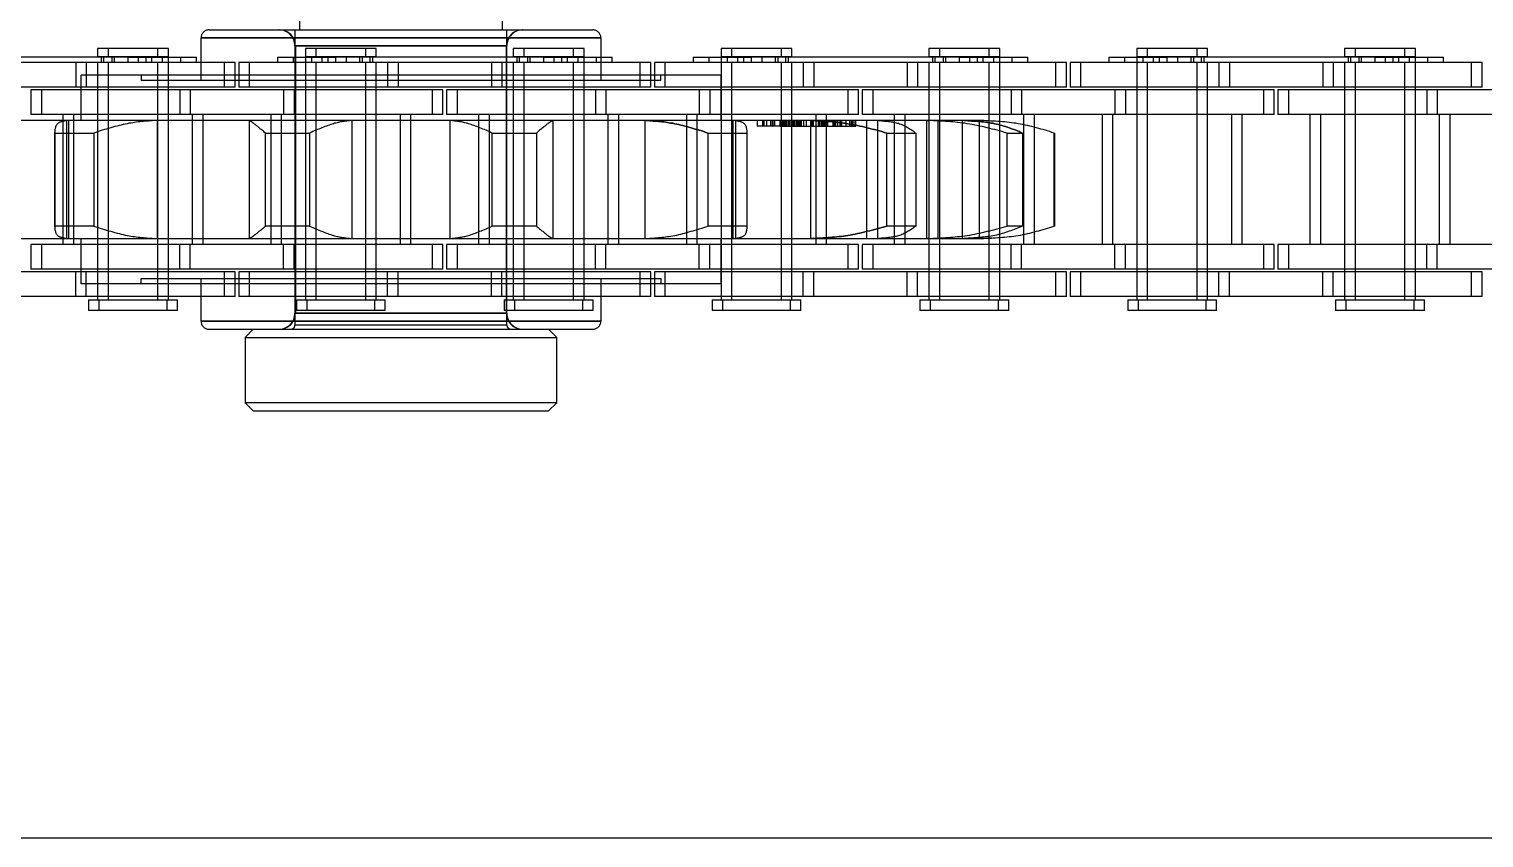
# Model space of a CAD drawing. Header units: metres. Extents: x 0 to 21025, y 0 to 14850.
# Drawn here: x 3077 to 3165.9, y 9261.1 to 9310.6 of the extents above; entities that cross this region are included whole.
import ezdxf

# ---------------------------------------------------------------- set-up
doc = ezdxf.new("R2010")
doc.units = ezdxf.units.M
doc.header["$LTSCALE"] = 25
doc.linetypes.add('HIDDEN2', pattern=[4.7625, 3.175, -1.5875])
doc.layers.add('SL4', color=4, linetype='Continuous')
doc.layers.add('ST1', color=7, linetype='HIDDEN2')

msp = doc.modelspace()

# ---------------------------------------------------------------- linework, layer by layer
at = {"layer": 'SL4'}
msp.add_line((2880.564, 9261.149), (4205.539, 9261.149), dxfattribs=at)
at = {"layer": 'ST1'}
for p, q in [((3093.522, 9311.629), (3093.522, 9310.529)), ((3105.922, 9310.529), (3105.922, 9311.629)), ((3087.995, 9310.529), (3111.448, 9310.529)), ((3093.247, 9310.529), (3093.247, 9292.489)), ((3106.197, 9292.489), (3106.197, 9310.529)), ((3087.507, 9307.44), (3087.507, 9310.04)), ((3087.507, 9310.04), (3111.937, 9310.04)), ((3111.937, 9310.04), (3087.507, 9310.04)), ((3111.937, 9310.04), (3111.937, 9307.44)), ((3083.03, 9308.873), (3070.33, 9308.873)), ((3084.875, 9309.384), (3081.185, 9309.384)), ((3081.185, 9309.384), (3081.185, 9308.91)), ((3081.185, 9308.91), (3084.875, 9308.91)), ((3081.411, 9308.873), (3081.411, 9308.541)), ((3081.554, 9308.91), (3081.554, 9308.541)), ((3081.824, 9309.384), (3081.824, 9308.91)), ((3082.05, 9308.873), (3082.05, 9308.541)), ((3082.193, 9308.91), (3082.193, 9308.541)), ((3083.03, 9308.873), (3083.03, 9308.541)), ((3083.03, 9308.873), (3086.261, 9308.873)), ((3083.669, 9308.873), (3083.669, 9308.541)), ((3084.137, 9308.873), (3084.137, 9308.541)), ((3084.506, 9308.541), (3084.506, 9308.91)), ((3085.514, 9309.384), (3084.875, 9309.384)), ((3084.875, 9308.91), (3084.875, 9309.384)), ((3084.875, 9308.91), (3085.514, 9308.91)), ((3085.145, 9308.541), (3085.145, 9308.91)), ((3085.514, 9308.91), (3085.514, 9309.384)), ((3085.514, 9307.021), (3085.514, 9308.873)), ((3086.261, 9308.873), (3086.261, 9308.541)), ((3086.261, 9308.873), (3087.221, 9308.873)), ((3087.221, 9308.541), (3087.221, 9308.873)), ((3092.178, 9308.873), (3095.73, 9308.873)), ((3092.178, 9308.873), (3092.178, 9308.541)), ((3093.138, 9308.873), (3093.138, 9308.541)), ((3093.247, 9309.551), (3093.247, 9293.216)), ((3106.172, 9309.551), (3093.271, 9309.551)), ((3093.271, 9309.551), (3093.271, 9293.216)), ((3093.271, 9309.551), (3106.172, 9309.551)), ((3097.575, 9309.384), (3093.885, 9309.384)), ((3093.885, 9309.384), (3093.885, 9308.91)), ((3093.885, 9308.91), (3097.575, 9308.91)), ((3093.885, 9308.873), (3093.885, 9307.021)), ((3094.254, 9308.91), (3094.254, 9308.541)), ((3094.524, 9309.384), (3094.524, 9308.91)), ((3094.893, 9308.91), (3094.893, 9308.541)), ((3095.262, 9308.873), (3095.262, 9308.541)), ((3095.73, 9308.873), (3095.73, 9308.541)), ((3108.43, 9308.873), (3095.73, 9308.873)), ((3096.369, 9308.873), (3096.369, 9308.541)), ((3097.206, 9308.541), (3097.206, 9308.91)), ((3097.349, 9308.873), (3097.349, 9308.541)), ((3098.214, 9309.384), (3097.575, 9309.384)), ((3097.575, 9308.91), (3097.575, 9309.384)), ((3097.575, 9308.91), (3098.214, 9308.91)), ((3097.845, 9308.541), (3097.845, 9308.91)), ((3097.988, 9308.873), (3097.988, 9308.541)), ((3098.214, 9308.91), (3098.214, 9309.384)), ((3106.172, 9293.216), (3106.172, 9309.551)), ((3106.197, 9293.216), (3106.197, 9309.551)), ((3110.275, 9309.384), (3106.585, 9309.384)), ((3106.585, 9309.384), (3106.585, 9308.91)), ((3106.585, 9308.91), (3110.275, 9308.91)), ((3106.811, 9308.873), (3106.811, 9308.541)), ((3106.954, 9308.91), (3106.954, 9308.541)), ((3107.224, 9309.384), (3107.224, 9308.91)), ((3107.45, 9308.873), (3107.45, 9308.541)), ((3107.593, 9308.91), (3107.593, 9308.541)), ((3108.43, 9308.873), (3108.43, 9308.541)), ((3108.43, 9308.873), (3111.661, 9308.873)), ((3109.069, 9308.873), (3109.069, 9308.541)), ((3109.537, 9308.873), (3109.537, 9308.541)), ((3109.906, 9308.541), (3109.906, 9308.91)), ((3110.914, 9309.384), (3110.275, 9309.384)), ((3110.275, 9308.91), (3110.275, 9309.384)), ((3110.275, 9308.91), (3110.914, 9308.91)), ((3110.545, 9308.541), (3110.545, 9308.91)), ((3110.914, 9308.91), (3110.914, 9309.384)), ((3110.914, 9307.021), (3110.914, 9308.873)), ((3111.661, 9308.873), (3111.661, 9308.541)), ((3111.661, 9308.873), (3112.621, 9308.873)), ((3112.621, 9308.541), (3112.621, 9308.873)), ((3117.578, 9308.873), (3121.13, 9308.873)), ((3117.578, 9308.873), (3117.578, 9308.541)), ((3118.538, 9308.873), (3118.538, 9308.541)), ((3122.975, 9309.384), (3119.285, 9309.384)), ((3119.285, 9309.384), (3119.285, 9308.91)), ((3119.285, 9308.91), (3122.975, 9308.91)), ((3119.285, 9308.873), (3119.285, 9307.021)), ((3119.654, 9308.91), (3119.654, 9308.541)), ((3119.924, 9309.384), (3119.924, 9308.91)), ((3120.293, 9308.91), (3120.293, 9308.541)), ((3120.662, 9308.873), (3120.662, 9308.541)), ((3121.13, 9308.873), (3121.13, 9308.541)), ((3133.83, 9308.873), (3121.13, 9308.873)), ((3121.769, 9308.873), (3121.769, 9308.541)), ((3122.606, 9308.541), (3122.606, 9308.91)), ((3122.749, 9308.873), (3122.749, 9308.541)), ((3123.614, 9309.384), (3122.975, 9309.384)), ((3122.975, 9308.91), (3122.975, 9309.384)), ((3122.975, 9308.91), (3123.614, 9308.91)), ((3123.245, 9308.541), (3123.245, 9308.91)), ((3123.388, 9308.873), (3123.388, 9308.541)), ((3123.614, 9308.91), (3123.614, 9309.384)), ((3135.675, 9309.384), (3131.985, 9309.384)), ((3131.985, 9309.384), (3131.985, 9308.91)), ((3131.985, 9308.91), (3135.675, 9308.91)), ((3132.211, 9308.873), (3132.211, 9308.541)), ((3132.354, 9308.91), (3132.354, 9308.541)), ((3132.624, 9309.384), (3132.624, 9308.91)), ((3132.85, 9308.873), (3132.85, 9308.541)), ((3132.993, 9308.91), (3132.993, 9308.541)), ((3133.83, 9308.873), (3133.83, 9308.541)), ((3133.83, 9308.873), (3137.061, 9308.873)), ((3134.469, 9308.873), (3134.469, 9308.541)), ((3134.937, 9308.873), (3134.937, 9308.541)), ((3135.306, 9308.541), (3135.306, 9308.91)), ((3136.314, 9309.384), (3135.675, 9309.384)), ((3135.675, 9308.91), (3135.675, 9309.384)), ((3135.675, 9308.91), (3136.314, 9308.91)), ((3135.945, 9308.541), (3135.945, 9308.91)), ((3136.314, 9308.91), (3136.314, 9309.384)), ((3136.314, 9307.021), (3136.314, 9308.873)), ((3137.061, 9308.873), (3137.061, 9308.541)), ((3137.061, 9308.873), (3138.021, 9308.873)), ((3138.021, 9308.541), (3138.021, 9308.873)), ((3142.978, 9308.873), (3146.53, 9308.873)), ((3142.978, 9308.873), (3142.978, 9308.541)), ((3143.938, 9308.873), (3143.938, 9308.541)), ((3148.375, 9309.384), (3144.685, 9309.384)), ((3144.685, 9309.384), (3144.685, 9308.91)), ((3144.685, 9308.91), (3148.375, 9308.91)), ((3144.685, 9308.873), (3144.685, 9307.021)), ((3145.054, 9308.91), (3145.054, 9308.541)), ((3145.324, 9309.384), (3145.324, 9308.91)), ((3145.693, 9308.91), (3145.693, 9308.541)), ((3146.062, 9308.873), (3146.062, 9308.541)), ((3146.53, 9308.873), (3146.53, 9308.541)), ((3159.23, 9308.873), (3146.53, 9308.873)), ((3147.169, 9308.873), (3147.169, 9308.541)), ((3148.006, 9308.541), (3148.006, 9308.91)), ((3148.149, 9308.873), (3148.149, 9308.541)), ((3149.014, 9309.384), (3148.375, 9309.384)), ((3148.375, 9308.91), (3148.375, 9309.384)), ((3148.375, 9308.91), (3149.014, 9308.91)), ((3148.645, 9308.541), (3148.645, 9308.91)), ((3148.788, 9308.873), (3148.788, 9308.541)), ((3149.014, 9308.91), (3149.014, 9309.384)), ((3161.075, 9309.384), (3157.385, 9309.384)), ((3157.385, 9309.384), (3157.385, 9308.91)), ((3157.385, 9308.91), (3161.075, 9308.91)), ((3157.611, 9308.873), (3157.611, 9308.541)), ((3157.754, 9308.91), (3157.754, 9308.541)), ((3158.024, 9309.384), (3158.024, 9308.91)), ((3158.25, 9308.873), (3158.25, 9308.541)), ((3158.393, 9308.91), (3158.393, 9308.541)), ((3159.23, 9308.873), (3159.23, 9308.541)), ((3159.23, 9308.873), (3162.461, 9308.873)), ((3159.869, 9308.873), (3159.869, 9308.541)), ((3160.337, 9308.873), (3160.337, 9308.541)), ((3160.706, 9308.541), (3160.706, 9308.91)), ((3161.714, 9309.384), (3161.075, 9309.384)), ((3161.075, 9308.91), (3161.075, 9309.384)), ((3161.075, 9308.91), (3161.714, 9308.91)), ((3161.345, 9308.541), (3161.345, 9308.91)), ((3161.714, 9308.91), (3161.714, 9309.384)), ((3161.714, 9307.021), (3161.714, 9308.873)), ((3162.461, 9308.873), (3162.461, 9308.541)), ((3162.461, 9308.873), (3163.421, 9308.873)), ((3163.421, 9308.541), (3163.421, 9308.873)), ((3079.855, 9308.541), (3073.505, 9308.541)), ((3079.855, 9308.541), (3079.855, 9307.021)), ((3088.95, 9308.541), (3079.855, 9308.541)), ((3080.494, 9308.541), (3080.494, 9307.021)), ((3081.185, 9308.541), (3081.185, 9307.021)), ((3081.185, 9308.541), (3081.185, 9294.042)), ((3081.824, 9308.541), (3081.824, 9307.021)), ((3081.824, 9308.541), (3081.824, 9294.042)), ((3084.875, 9307.021), (3084.875, 9308.541)), ((3084.875, 9294.042), (3084.875, 9308.541)), ((3085.514, 9294.042), (3085.514, 9308.541)), ((3089.589, 9308.541), (3088.95, 9308.541)), ((3088.95, 9307.021), (3088.95, 9308.541)), ((3089.589, 9307.021), (3089.589, 9308.541)), ((3098.905, 9308.541), (3089.81, 9308.541)), ((3089.81, 9308.541), (3089.81, 9307.021)), ((3090.449, 9308.541), (3090.449, 9307.021)), ((3093.885, 9308.541), (3093.885, 9294.042)), ((3094.524, 9308.541), (3094.524, 9307.021)), ((3094.524, 9308.541), (3094.524, 9294.042)), ((3097.575, 9307.021), (3097.575, 9308.541)), ((3097.575, 9294.042), (3097.575, 9308.541)), ((3098.214, 9307.021), (3098.214, 9308.541)), ((3098.214, 9294.042), (3098.214, 9308.541)), ((3098.905, 9308.541), (3098.905, 9307.021)), ((3105.255, 9308.541), (3098.905, 9308.541)), ((3099.544, 9308.541), (3099.544, 9307.021)), ((3105.255, 9308.541), (3105.255, 9307.021)), ((3114.35, 9308.541), (3105.255, 9308.541)), ((3105.894, 9308.541), (3105.894, 9307.021)), ((3106.585, 9308.541), (3106.585, 9307.021)), ((3106.585, 9308.541), (3106.585, 9294.042)), ((3107.224, 9308.541), (3107.224, 9307.021)), ((3107.224, 9308.541), (3107.224, 9294.042)), ((3110.275, 9307.021), (3110.275, 9308.541)), ((3110.275, 9294.042), (3110.275, 9308.541)), ((3110.914, 9294.042), (3110.914, 9308.541)), ((3114.989, 9308.541), (3114.35, 9308.541)), ((3114.35, 9307.021), (3114.35, 9308.541)), ((3114.989, 9307.021), (3114.989, 9308.541)), ((3124.305, 9308.541), (3115.21, 9308.541)), ((3115.21, 9308.541), (3115.21, 9307.021)), ((3115.849, 9308.541), (3115.849, 9307.021)), ((3119.285, 9308.541), (3119.285, 9294.042)), ((3119.924, 9308.541), (3119.924, 9307.021)), ((3119.924, 9308.541), (3119.924, 9294.042)), ((3122.975, 9307.021), (3122.975, 9308.541)), ((3122.975, 9294.042), (3122.975, 9308.541)), ((3123.614, 9307.021), (3123.614, 9308.541)), ((3123.614, 9294.042), (3123.614, 9308.541)), ((3124.305, 9308.541), (3124.305, 9307.021)), ((3130.655, 9308.541), (3124.305, 9308.541)), ((3124.944, 9308.541), (3124.944, 9307.021)), ((3130.655, 9308.541), (3130.655, 9307.021)), ((3139.75, 9308.541), (3130.655, 9308.541)), ((3131.294, 9308.541), (3131.294, 9307.021)), ((3131.985, 9308.541), (3131.985, 9307.021)), ((3131.985, 9308.541), (3131.985, 9294.042)), ((3132.624, 9308.541), (3132.624, 9307.021)), ((3132.624, 9308.541), (3132.624, 9294.042)), ((3135.675, 9307.021), (3135.675, 9308.541)), ((3135.675, 9294.042), (3135.675, 9308.541)), ((3136.314, 9294.042), (3136.314, 9308.541)), ((3140.389, 9308.541), (3139.75, 9308.541)), ((3139.75, 9307.021), (3139.75, 9308.541)), ((3140.389, 9307.021), (3140.389, 9308.541)), ((3149.705, 9308.541), (3140.61, 9308.541)), ((3140.61, 9308.541), (3140.61, 9307.021)), ((3141.249, 9308.541), (3141.249, 9307.021)), ((3144.685, 9308.541), (3144.685, 9294.042)), ((3145.324, 9308.541), (3145.324, 9307.021)), ((3145.324, 9308.541), (3145.324, 9294.042)), ((3148.375, 9307.021), (3148.375, 9308.541)), ((3148.375, 9294.042), (3148.375, 9308.541)), ((3149.014, 9307.021), (3149.014, 9308.541)), ((3149.014, 9294.042), (3149.014, 9308.541)), ((3149.705, 9308.541), (3149.705, 9307.021)), ((3156.055, 9308.541), (3149.705, 9308.541)), ((3150.344, 9308.541), (3150.344, 9307.021)), ((3156.055, 9308.541), (3156.055, 9307.021)), ((3165.15, 9308.541), (3156.055, 9308.541)), ((3156.694, 9308.541), (3156.694, 9307.021)), ((3157.385, 9308.541), (3157.385, 9307.021)), ((3157.385, 9308.541), (3157.385, 9294.042)), ((3158.024, 9308.541), (3158.024, 9307.021)), ((3158.024, 9308.541), (3158.024, 9294.042)), ((3161.075, 9307.021), (3161.075, 9308.541)), ((3161.075, 9294.042), (3161.075, 9308.541)), ((3161.714, 9294.042), (3161.714, 9308.541)), ((3165.789, 9308.541), (3165.15, 9308.541)), ((3165.15, 9307.021), (3165.15, 9308.541)), ((3165.789, 9307.021), (3165.789, 9308.541)), ((3079.855, 9307.021), (3073.505, 9307.021)), ((3088.95, 9307.021), (3079.855, 9307.021)), ((3080.178, 9304.989), (3080.178, 9307.759)), ((3119.266, 9307.759), (3080.178, 9307.759)), ((3083.842, 9307.759), (3083.842, 9307.44)), ((3115.601, 9307.44), (3083.842, 9307.44)), ((3089.589, 9307.021), (3088.95, 9307.021)), ((3098.905, 9307.021), (3089.81, 9307.021)), ((3105.255, 9307.021), (3098.905, 9307.021)), ((3114.35, 9307.021), (3105.255, 9307.021)), ((3114.989, 9307.021), (3114.35, 9307.021)), ((3124.305, 9307.021), (3115.21, 9307.021)), ((3115.601, 9307.44), (3115.601, 9307.759)), ((3119.266, 9307.759), (3119.266, 9304.989)), ((3130.655, 9307.021), (3124.305, 9307.021)), ((3139.75, 9307.021), (3130.655, 9307.021)), ((3140.389, 9307.021), (3139.75, 9307.021)), ((3149.705, 9307.021), (3140.61, 9307.021)), ((3156.055, 9307.021), (3149.705, 9307.021)), ((3165.15, 9307.021), (3156.055, 9307.021)), ((3165.789, 9307.021), (3165.15, 9307.021)), ((3086.205, 9306.869), (3077.11, 9306.869)), ((3077.11, 9306.869), (3077.11, 9305.349)), ((3077.749, 9306.869), (3077.749, 9305.349)), ((3081.185, 9306.869), (3081.185, 9305.349)), ((3081.824, 9306.869), (3081.824, 9305.349)), ((3084.875, 9305.349), (3084.875, 9306.869)), ((3085.514, 9305.349), (3085.514, 9306.869)), ((3086.205, 9306.869), (3086.205, 9305.349)), ((3092.555, 9306.869), (3086.205, 9306.869)), ((3086.844, 9306.869), (3086.844, 9305.349)), ((3092.555, 9306.869), (3092.555, 9305.349)), ((3101.65, 9306.869), (3092.555, 9306.869)), ((3093.194, 9306.869), (3093.194, 9305.349)), ((3093.885, 9306.869), (3093.885, 9305.349)), ((3094.524, 9306.869), (3094.524, 9305.349)), ((3097.575, 9305.349), (3097.575, 9306.869)), ((3098.214, 9305.349), (3098.214, 9306.869)), ((3102.289, 9306.869), (3101.65, 9306.869)), ((3101.65, 9305.349), (3101.65, 9306.869)), ((3102.289, 9305.349), (3102.289, 9306.869)), ((3111.605, 9306.869), (3102.51, 9306.869)), ((3102.51, 9306.869), (3102.51, 9305.349)), ((3103.149, 9306.869), (3103.149, 9305.349)), ((3106.585, 9306.869), (3106.585, 9305.349)), ((3107.224, 9306.869), (3107.224, 9305.349)), ((3110.275, 9305.349), (3110.275, 9306.869)), ((3110.914, 9305.349), (3110.914, 9306.869)), ((3111.605, 9306.869), (3111.605, 9305.349)), ((3117.955, 9306.869), (3111.605, 9306.869)), ((3112.244, 9306.869), (3112.244, 9305.349)), ((3117.955, 9306.869), (3117.955, 9305.349)), ((3127.05, 9306.869), (3117.955, 9306.869)), ((3118.594, 9306.869), (3118.594, 9305.349)), ((3119.285, 9306.869), (3119.285, 9305.349)), ((3119.924, 9306.869), (3119.924, 9305.349)), ((3122.975, 9305.349), (3122.975, 9306.869)), ((3123.614, 9305.349), (3123.614, 9306.869)), ((3127.689, 9306.869), (3127.05, 9306.869)), ((3127.05, 9305.349), (3127.05, 9306.869)), ((3127.689, 9305.349), (3127.689, 9306.869)), ((3137.005, 9306.869), (3127.91, 9306.869)), ((3127.91, 9306.869), (3127.91, 9305.349)), ((3128.549, 9306.869), (3128.549, 9305.349)), ((3131.985, 9306.869), (3131.985, 9305.349)), ((3132.624, 9306.869), (3132.624, 9305.349)), ((3135.675, 9305.349), (3135.675, 9306.869)), ((3136.314, 9305.349), (3136.314, 9306.869)), ((3137.005, 9306.869), (3137.005, 9305.349)), ((3143.355, 9306.869), (3137.005, 9306.869)), ((3137.644, 9306.869), (3137.644, 9305.349)), ((3143.355, 9306.869), (3143.355, 9305.349)), ((3152.45, 9306.869), (3143.355, 9306.869)), ((3143.994, 9306.869), (3143.994, 9305.349)), ((3144.685, 9306.869), (3144.685, 9305.349)), ((3145.324, 9306.869), (3145.324, 9305.349)), ((3148.375, 9305.349), (3148.375, 9306.869)), ((3149.014, 9305.349), (3149.014, 9306.869)), ((3153.089, 9306.869), (3152.45, 9306.869)), ((3152.45, 9305.349), (3152.45, 9306.869)), ((3153.089, 9305.349), (3153.089, 9306.869)), ((3162.405, 9306.869), (3153.31, 9306.869)), ((3153.31, 9306.869), (3153.31, 9305.349)), ((3153.949, 9306.869), (3153.949, 9305.349)), ((3157.385, 9306.869), (3157.385, 9305.349)), ((3158.024, 9306.869), (3158.024, 9305.349)), ((3161.075, 9305.349), (3161.075, 9306.869)), ((3161.714, 9305.349), (3161.714, 9306.869)), ((3162.405, 9306.869), (3162.405, 9305.349)), ((3168.755, 9306.869), (3162.405, 9306.869)), ((3163.044, 9306.869), (3163.044, 9305.349)), ((3086.205, 9305.349), (3077.11, 9305.349)), ((3079.07, 9305.349), (3079.07, 9297.419)), ((3079.709, 9305.349), (3079.709, 9297.419)), ((3081.185, 9305.349), (3081.185, 9297.419)), ((3081.824, 9305.349), (3081.824, 9297.419)), ((3084.875, 9297.419), (3084.875, 9305.349)), ((3085.514, 9297.419), (3085.514, 9305.349)), ((3092.555, 9305.349), (3086.205, 9305.349)), ((3086.99, 9297.419), (3086.99, 9305.349)), ((3087.629, 9297.419), (3087.629, 9305.349)), ((3091.77, 9305.349), (3091.77, 9297.419)), ((3092.409, 9305.349), (3092.409, 9297.419)), ((3101.65, 9305.349), (3092.555, 9305.349)), ((3093.885, 9305.349), (3093.885, 9297.419)), ((3094.524, 9305.349), (3094.524, 9297.419)), ((3097.575, 9297.419), (3097.575, 9305.349)), ((3098.214, 9297.419), (3098.214, 9305.349)), ((3099.69, 9297.419), (3099.69, 9305.349)), ((3100.329, 9297.419), (3100.329, 9305.349)), ((3102.289, 9305.349), (3101.65, 9305.349)), ((3111.605, 9305.349), (3102.51, 9305.349)), ((3104.47, 9305.349), (3104.47, 9297.419)), ((3105.109, 9305.349), (3105.109, 9297.419)), ((3106.585, 9305.349), (3106.585, 9297.419)), ((3107.224, 9305.349), (3107.224, 9297.419)), ((3110.275, 9297.419), (3110.275, 9305.349)), ((3110.914, 9297.419), (3110.914, 9305.349)), ((3117.955, 9305.349), (3111.605, 9305.349)), ((3112.39, 9297.419), (3112.39, 9305.349)), ((3113.029, 9297.419), (3113.029, 9305.349)), ((3117.17, 9305.349), (3117.17, 9297.419)), ((3117.809, 9305.349), (3117.809, 9297.419)), ((3127.05, 9305.349), (3117.955, 9305.349)), ((3119.285, 9305.349), (3119.285, 9297.419)), ((3119.924, 9305.349), (3119.924, 9297.419)), ((3122.975, 9297.419), (3122.975, 9305.349)), ((3123.614, 9297.419), (3123.614, 9305.349)), ((3125.09, 9297.419), (3125.09, 9305.349)), ((3125.729, 9297.419), (3125.729, 9305.349)), ((3127.689, 9305.349), (3127.05, 9305.349)), ((3137.005, 9305.349), (3127.91, 9305.349)), ((3129.87, 9305.349), (3129.87, 9297.419)), ((3130.509, 9305.349), (3130.509, 9297.419)), ((3131.985, 9305.349), (3131.985, 9297.419)), ((3132.624, 9305.349), (3132.624, 9297.419)), ((3135.675, 9297.419), (3135.675, 9305.349)), ((3136.314, 9297.419), (3136.314, 9305.349)), ((3143.355, 9305.349), (3137.005, 9305.349)), ((3137.79, 9297.419), (3137.79, 9305.349)), ((3138.429, 9297.419), (3138.429, 9305.349)), ((3142.57, 9305.349), (3142.57, 9297.419)), ((3143.209, 9305.349), (3143.209, 9297.419)), ((3152.45, 9305.349), (3143.355, 9305.349)), ((3144.685, 9305.349), (3144.685, 9297.419)), ((3145.324, 9305.349), (3145.324, 9297.419)), ((3148.375, 9297.419), (3148.375, 9305.349)), ((3149.014, 9297.419), (3149.014, 9305.349)), ((3150.49, 9297.419), (3150.49, 9305.349)), ((3151.129, 9297.419), (3151.129, 9305.349)), ((3153.089, 9305.349), (3152.45, 9305.349)), ((3162.405, 9305.349), (3153.31, 9305.349)), ((3155.27, 9305.349), (3155.27, 9297.419)), ((3155.909, 9305.349), (3155.909, 9297.419)), ((3157.385, 9305.349), (3157.385, 9297.419)), ((3158.024, 9305.349), (3158.024, 9297.419)), ((3161.075, 9297.419), (3161.075, 9305.349)), ((3161.714, 9297.419), (3161.714, 9305.349)), ((3168.755, 9305.349), (3162.405, 9305.349)), ((3163.19, 9297.419), (3163.19, 9305.349)), ((3163.829, 9297.419), (3163.829, 9305.349)), ((3079.248, 9304.989), (3074.702, 9304.989)), ((3078.574, 9304.284), (3078.574, 9298.483)), ((3084.729, 9304.989), (3079.248, 9304.989)), ((3079.286, 9304.989), (3079.286, 9297.779)), ((3079.436, 9297.779), (3079.436, 9304.989)), ((3084.817, 9304.989), (3084.729, 9304.989)), ((3084.817, 9304.989), (3084.817, 9297.779)), ((3090.44, 9304.989), (3084.817, 9304.989)), ((3090.44, 9304.989), (3090.44, 9297.779)), ((3090.446, 9304.989), (3090.44, 9304.989)), ((3096.68, 9304.989), (3090.446, 9304.989)), ((3096.73, 9304.989), (3096.68, 9304.989)), ((3096.73, 9304.989), (3096.73, 9297.779)), ((3102.713, 9304.989), (3096.73, 9304.989)), ((3102.713, 9304.989), (3102.713, 9297.779)), ((3102.764, 9304.989), (3102.713, 9304.989)), ((3108.997, 9304.989), (3102.764, 9304.989)), ((3109.003, 9304.989), (3108.997, 9304.989)), ((3109.003, 9304.989), (3109.003, 9297.779)), ((3114.626, 9304.989), (3109.003, 9304.989)), ((3114.626, 9304.989), (3114.626, 9297.779)), ((3114.714, 9304.989), (3114.626, 9304.989)), ((3120.196, 9304.989), (3114.714, 9304.989)), ((3120.007, 9304.989), (3120.007, 9297.779)), ((3120.157, 9304.989), (3120.157, 9297.779)), ((3124.741, 9304.989), (3120.196, 9304.989)), ((3120.87, 9298.483), (3120.87, 9304.284)), ((3121.483, 9304.989), (3121.483, 9304.654)), ((3122.322, 9304.654), (3121.483, 9304.654)), ((3121.818, 9304.989), (3121.818, 9304.654)), ((3121.92, 9304.654), (3121.92, 9304.989)), ((3122.091, 9304.654), (3122.091, 9304.989)), ((3122.322, 9304.654), (3122.322, 9304.989)), ((3122.475, 9304.654), (3122.322, 9304.654)), ((3122.426, 9304.654), (3122.426, 9304.989)), ((3122.475, 9304.654), (3122.475, 9304.989)), ((3122.889, 9304.654), (3122.475, 9304.654)), ((3122.567, 9304.654), (3122.567, 9304.989)), ((3122.889, 9304.654), (3122.889, 9304.989)), ((3122.889, 9304.654), (3125.319, 9304.654)), ((3122.948, 9304.989), (3122.948, 9304.654)), ((3122.949, 9304.654), (3122.949, 9304.989)), ((3123, 9304.654), (3123, 9304.989)), ((3123.013, 9304.654), (3123.013, 9304.989)), ((3123.014, 9304.654), (3123.014, 9304.989)), ((3123.071, 9304.654), (3123.071, 9304.989)), ((3123.147, 9304.654), (3123.147, 9304.989)), ((3123.156, 9304.654), (3123.156, 9304.989)), ((3123.187, 9304.654), (3123.187, 9304.989)), ((3123.261, 9304.989), (3123.261, 9304.654)), ((3123.264, 9304.654), (3123.264, 9304.989)), ((3123.272, 9304.654), (3123.272, 9304.989)), ((3123.285, 9304.654), (3123.285, 9304.989)), ((3123.378, 9304.654), (3123.378, 9304.989)), ((3123.398, 9304.654), (3123.398, 9304.989)), ((3123.405, 9304.654), (3123.405, 9304.989)), ((3123.474, 9304.654), (3123.474, 9304.989)), ((3123.567, 9304.654), (3123.567, 9304.989)), ((3123.651, 9304.654), (3123.651, 9304.989)), ((3123.731, 9304.654), (3123.731, 9304.989)), ((3123.779, 9304.654), (3123.779, 9304.989)), ((3123.883, 9304.654), (3123.883, 9304.989)), ((3123.915, 9304.654), (3123.915, 9304.989)), ((3123.918, 9304.654), (3123.918, 9304.989)), ((3123.951, 9304.654), (3123.951, 9304.989)), ((3123.99, 9304.654), (3123.99, 9304.989)), ((3124.024, 9304.654), (3124.024, 9304.989)), ((3124.027, 9304.654), (3124.027, 9304.989)), ((3124.053, 9304.654), (3124.053, 9304.989)), ((3124.057, 9304.654), (3124.057, 9304.989)), ((3124.145, 9304.654), (3124.145, 9304.989)), ((3124.158, 9304.654), (3124.158, 9304.989)), ((3124.175, 9304.654), (3124.175, 9304.989)), ((3124.194, 9304.654), (3124.194, 9304.989)), ((3124.202, 9304.654), (3124.202, 9304.989)), ((3124.335, 9304.654), (3124.335, 9304.989)), ((3124.495, 9304.654), (3124.495, 9304.989)), ((3124.741, 9304.989), (3124.741, 9297.779)), ((3124.856, 9304.989), (3124.741, 9304.989)), ((3124.741, 9304.989), (3124.856, 9304.989)), ((3124.829, 9304.654), (3124.829, 9304.989)), ((3128.925, 9304.989), (3124.856, 9304.989)), ((3124.878, 9304.654), (3124.878, 9304.989)), ((3124.939, 9304.654), (3124.939, 9304.989)), ((3125.238, 9304.654), (3125.238, 9304.989)), ((3125.279, 9304.654), (3125.279, 9304.989)), ((3125.3, 9304.654), (3125.3, 9304.989)), ((3125.319, 9304.654), (3125.319, 9304.989)), ((3125.319, 9304.654), (3125.709, 9304.654)), ((3125.428, 9304.654), (3125.428, 9304.989)), ((3125.474, 9304.654), (3125.474, 9304.989)), ((3125.555, 9304.654), (3125.555, 9304.989)), ((3125.609, 9304.654), (3125.609, 9304.989)), ((3125.663, 9304.654), (3125.663, 9304.989)), ((3125.681, 9304.654), (3125.681, 9304.989)), ((3125.702, 9304.654), (3125.702, 9304.989)), ((3125.709, 9304.654), (3125.709, 9304.989)), ((3125.709, 9304.654), (3126.556, 9304.654)), ((3125.781, 9304.654), (3125.781, 9304.989)), ((3125.805, 9304.654), (3125.805, 9304.989)), ((3126.14, 9304.654), (3126.14, 9304.989)), ((3126.166, 9304.654), (3126.166, 9304.989)), ((3126.213, 9304.654), (3126.213, 9304.989)), ((3126.25, 9304.654), (3126.25, 9304.989)), ((3126.298, 9304.654), (3126.298, 9304.989)), ((3126.42, 9304.654), (3126.42, 9304.989)), ((3126.556, 9304.654), (3126.556, 9304.989)), ((3126.556, 9304.654), (3126.839, 9304.654)), ((3126.652, 9304.654), (3126.652, 9304.989)), ((3126.673, 9304.654), (3126.673, 9304.989)), ((3126.839, 9304.654), (3126.923, 9304.654)), ((3126.923, 9304.654), (3126.923, 9304.989)), ((3126.923, 9304.654), (3127.247, 9304.654)), ((3127.157, 9304.654), (3127.157, 9304.989)), ((3127.247, 9304.654), (3127.247, 9304.989)), ((3127.247, 9304.654), (3127.283, 9304.654)), ((3127.283, 9304.654), (3127.283, 9304.989)), ((3127.283, 9304.654), (3127.491, 9304.654)), ((3127.326, 9304.654), (3127.326, 9304.989)), ((3127.363, 9304.654), (3127.363, 9304.989)), ((3127.481, 9304.654), (3127.481, 9304.989)), ((3127.491, 9304.654), (3127.491, 9304.989)), ((3127.491, 9304.654), (3127.526, 9304.654)), ((3127.511, 9304.654), (3127.511, 9304.989)), ((3127.526, 9304.654), (3127.526, 9304.989)), ((3128.177, 9304.989), (3128.177, 9297.779)), ((3128.847, 9304.989), (3128.847, 9297.779)), ((3131.838, 9304.989), (3128.925, 9304.989)), ((3131.838, 9304.989), (3131.838, 9297.779)), ((3131.967, 9304.989), (3131.838, 9304.989)), ((3131.838, 9304.989), (3131.967, 9304.989)), ((3134.132, 9304.989), (3131.967, 9304.989)), ((3132.524, 9304.989), (3132.524, 9297.779)), ((3134.023, 9304.989), (3134.023, 9297.779)), ((3135.062, 9304.989), (3134.132, 9304.989)), ((3135.062, 9304.989), (3135.062, 9297.779)), ((3135.188, 9304.989), (3135.062, 9304.989)), ((3135.062, 9304.989), (3135.188, 9304.989)), ((3135.329, 9304.989), (3135.188, 9304.989)), ((3078.576, 9304.227), (3080.951, 9304.227)), ((3078.576, 9298.541), (3078.576, 9304.227)), ((3080.951, 9304.227), (3080.951, 9298.541)), ((3091.44, 9304.227), (3094.141, 9304.227)), ((3091.44, 9298.541), (3091.44, 9304.227)), ((3094.141, 9304.227), (3094.141, 9298.541)), ((3105.302, 9304.227), (3108.004, 9304.227)), ((3105.302, 9298.541), (3105.302, 9304.227)), ((3108.004, 9304.227), (3108.004, 9298.541)), ((3118.492, 9304.227), (3120.868, 9304.227)), ((3118.492, 9298.541), (3118.492, 9304.227)), ((3120.868, 9304.227), (3120.868, 9298.541)), ((3129.418, 9298.541), (3129.418, 9304.227)), ((3129.418, 9304.227), (3131.181, 9304.227)), ((3131.181, 9304.227), (3131.181, 9298.541)), ((3136.762, 9298.541), (3136.762, 9304.227)), ((3136.762, 9304.227), (3137.7, 9304.227)), ((3137.7, 9304.227), (3137.7, 9298.541)), ((3139.638, 9298.541), (3139.638, 9304.227)), ((3139.638, 9304.227), (3139.662, 9304.227)), ((3139.662, 9304.227), (3139.662, 9298.541)), ((3080.951, 9298.541), (3078.576, 9298.541)), ((3094.141, 9298.541), (3091.44, 9298.541)), ((3108.004, 9298.541), (3105.302, 9298.541)), ((3120.868, 9298.541), (3118.492, 9298.541)), ((3131.181, 9298.541), (3129.418, 9298.541)), ((3137.7, 9298.541), (3136.762, 9298.541)), ((3139.662, 9298.541), (3139.638, 9298.541)), ((3074.702, 9297.779), (3079.248, 9297.779)), ((3086.205, 9297.419), (3077.11, 9297.419)), ((3077.11, 9297.419), (3077.11, 9295.899)), ((3077.749, 9297.419), (3077.749, 9295.899)), ((3079.248, 9297.779), (3084.729, 9297.779)), ((3080.178, 9295.009), (3080.178, 9297.779)), ((3081.185, 9297.419), (3081.185, 9295.899)), ((3081.824, 9297.419), (3081.824, 9295.899)), ((3084.729, 9297.779), (3084.817, 9297.779)), ((3084.817, 9297.779), (3090.44, 9297.779)), ((3084.875, 9295.899), (3084.875, 9297.419)), ((3085.514, 9295.899), (3085.514, 9297.419)), ((3086.205, 9295.899), (3086.205, 9297.419)), ((3092.555, 9297.419), (3086.205, 9297.419)), ((3086.844, 9295.899), (3086.844, 9297.419)), ((3090.44, 9297.779), (3090.446, 9297.779)), ((3090.446, 9297.779), (3096.68, 9297.779)), ((3092.555, 9295.899), (3092.555, 9297.419)), ((3101.65, 9297.419), (3092.555, 9297.419)), ((3093.194, 9295.899), (3093.194, 9297.419)), ((3093.885, 9297.419), (3093.885, 9295.899)), ((3094.524, 9297.419), (3094.524, 9295.899)), ((3096.68, 9297.779), (3096.73, 9297.779)), ((3096.73, 9297.779), (3102.713, 9297.779)), ((3097.575, 9295.899), (3097.575, 9297.419)), ((3098.214, 9295.899), (3098.214, 9297.419)), ((3102.289, 9297.419), (3101.65, 9297.419)), ((3101.65, 9295.899), (3101.65, 9297.419)), ((3102.289, 9295.899), (3102.289, 9297.419)), ((3111.605, 9297.419), (3102.51, 9297.419)), ((3102.51, 9297.419), (3102.51, 9295.899)), ((3102.713, 9297.779), (3102.764, 9297.779)), ((3102.764, 9297.779), (3108.997, 9297.779)), ((3103.149, 9297.419), (3103.149, 9295.899)), ((3106.585, 9297.419), (3106.585, 9295.899)), ((3107.224, 9297.419), (3107.224, 9295.899)), ((3108.997, 9297.779), (3109.003, 9297.779)), ((3109.003, 9297.779), (3114.626, 9297.779)), ((3110.275, 9295.899), (3110.275, 9297.419)), ((3110.914, 9295.899), (3110.914, 9297.419)), ((3111.605, 9295.899), (3111.605, 9297.419)), ((3117.955, 9297.419), (3111.605, 9297.419)), ((3112.244, 9295.899), (3112.244, 9297.419)), ((3114.626, 9297.779), (3114.714, 9297.779)), ((3114.714, 9297.779), (3120.196, 9297.779)), ((3117.955, 9295.899), (3117.955, 9297.419)), ((3127.05, 9297.419), (3117.955, 9297.419)), ((3118.594, 9295.899), (3118.594, 9297.419)), ((3119.266, 9297.779), (3119.266, 9295.009)), ((3119.285, 9297.419), (3119.285, 9295.899)), ((3119.924, 9297.419), (3119.924, 9295.899)), ((3120.196, 9297.779), (3124.741, 9297.779)), ((3122.975, 9295.899), (3122.975, 9297.419)), ((3123.614, 9295.899), (3123.614, 9297.419)), ((3124.741, 9297.779), (3124.856, 9297.779)), ((3124.856, 9297.779), (3124.741, 9297.779)), ((3124.856, 9297.779), (3128.925, 9297.779)), ((3127.689, 9297.419), (3127.05, 9297.419)), ((3127.05, 9295.899), (3127.05, 9297.419)), ((3127.689, 9295.899), (3127.689, 9297.419)), ((3137.005, 9297.419), (3127.91, 9297.419)), ((3127.91, 9297.419), (3127.91, 9295.899)), ((3128.549, 9297.419), (3128.549, 9295.899)), ((3128.925, 9297.779), (3131.838, 9297.779)), ((3131.838, 9297.779), (3131.967, 9297.779)), ((3131.967, 9297.779), (3131.838, 9297.779)), ((3131.967, 9297.779), (3134.132, 9297.779)), ((3131.985, 9297.419), (3131.985, 9295.899)), ((3132.624, 9297.419), (3132.624, 9295.899)), ((3134.132, 9297.779), (3135.062, 9297.779)), ((3135.062, 9297.779), (3135.188, 9297.779)), ((3135.188, 9297.779), (3135.062, 9297.779)), ((3135.803, 9297.831), (3135.188, 9297.779)), ((3135.188, 9297.779), (3135.329, 9297.779)), ((3135.809, 9297.788), (3135.329, 9297.779)), ((3135.675, 9295.899), (3135.675, 9297.419)), ((3136.314, 9295.899), (3136.314, 9297.419)), ((3137.005, 9295.899), (3137.005, 9297.419)), ((3143.355, 9297.419), (3137.005, 9297.419)), ((3137.644, 9295.899), (3137.644, 9297.419)), ((3143.355, 9295.899), (3143.355, 9297.419)), ((3152.45, 9297.419), (3143.355, 9297.419)), ((3143.994, 9295.899), (3143.994, 9297.419)), ((3144.685, 9297.419), (3144.685, 9295.899)), ((3145.324, 9297.419), (3145.324, 9295.899)), ((3148.375, 9295.899), (3148.375, 9297.419)), ((3149.014, 9295.899), (3149.014, 9297.419)), ((3153.089, 9297.419), (3152.45, 9297.419)), ((3152.45, 9295.899), (3152.45, 9297.419)), ((3153.089, 9295.899), (3153.089, 9297.419)), ((3162.405, 9297.419), (3153.31, 9297.419)), ((3153.31, 9297.419), (3153.31, 9295.899)), ((3153.949, 9297.419), (3153.949, 9295.899)), ((3157.385, 9297.419), (3157.385, 9295.899)), ((3158.024, 9297.419), (3158.024, 9295.899)), ((3161.075, 9295.899), (3161.075, 9297.419)), ((3161.714, 9295.899), (3161.714, 9297.419)), ((3162.405, 9295.899), (3162.405, 9297.419)), ((3168.755, 9297.419), (3162.405, 9297.419)), ((3163.044, 9295.899), (3163.044, 9297.419)), ((3079.855, 9295.747), (3073.505, 9295.747)), ((3086.205, 9295.899), (3077.11, 9295.899)), ((3079.855, 9294.227), (3079.855, 9295.747)), ((3088.95, 9295.747), (3079.855, 9295.747)), ((3080.494, 9294.227), (3080.494, 9295.747)), ((3081.185, 9295.747), (3081.185, 9294.227)), ((3081.824, 9295.747), (3081.824, 9294.227)), ((3084.875, 9294.227), (3084.875, 9295.747)), ((3085.514, 9294.227), (3085.514, 9295.747)), ((3092.555, 9295.899), (3086.205, 9295.899)), ((3089.589, 9295.747), (3088.95, 9295.747)), ((3088.95, 9294.227), (3088.95, 9295.747)), ((3089.589, 9294.227), (3089.589, 9295.747)), ((3098.905, 9295.747), (3089.81, 9295.747)), ((3089.81, 9295.747), (3089.81, 9294.227)), ((3090.449, 9295.747), (3090.449, 9294.227)), ((3101.65, 9295.899), (3092.555, 9295.899)), ((3093.885, 9295.747), (3093.885, 9294.227)), ((3094.524, 9295.747), (3094.524, 9294.227)), ((3097.575, 9294.227), (3097.575, 9295.747)), ((3098.214, 9294.227), (3098.214, 9295.747)), ((3098.905, 9294.227), (3098.905, 9295.747)), ((3105.255, 9295.747), (3098.905, 9295.747)), ((3099.544, 9294.227), (3099.544, 9295.747)), ((3102.289, 9295.899), (3101.65, 9295.899)), ((3111.605, 9295.899), (3102.51, 9295.899)), ((3105.255, 9294.227), (3105.255, 9295.747)), ((3114.35, 9295.747), (3105.255, 9295.747)), ((3105.894, 9294.227), (3105.894, 9295.747)), ((3106.585, 9295.747), (3106.585, 9294.227)), ((3107.224, 9295.747), (3107.224, 9294.227)), ((3110.275, 9294.227), (3110.275, 9295.747)), ((3110.914, 9294.227), (3110.914, 9295.747)), ((3117.955, 9295.899), (3111.605, 9295.899)), ((3114.989, 9295.747), (3114.35, 9295.747)), ((3114.35, 9294.227), (3114.35, 9295.747)), ((3114.989, 9294.227), (3114.989, 9295.747)), ((3124.305, 9295.747), (3115.21, 9295.747)), ((3115.21, 9295.747), (3115.21, 9294.227)), ((3115.849, 9295.747), (3115.849, 9294.227)), ((3127.05, 9295.899), (3117.955, 9295.899)), ((3119.285, 9295.747), (3119.285, 9294.227)), ((3119.924, 9295.747), (3119.924, 9294.227)), ((3122.975, 9294.227), (3122.975, 9295.747)), ((3123.614, 9294.227), (3123.614, 9295.747)), ((3124.305, 9294.227), (3124.305, 9295.747)), ((3130.655, 9295.747), (3124.305, 9295.747)), ((3124.944, 9294.227), (3124.944, 9295.747)), ((3127.689, 9295.899), (3127.05, 9295.899)), ((3137.005, 9295.899), (3127.91, 9295.899)), ((3130.655, 9294.227), (3130.655, 9295.747)), ((3139.75, 9295.747), (3130.655, 9295.747)), ((3131.294, 9294.227), (3131.294, 9295.747)), ((3131.985, 9295.747), (3131.985, 9294.227)), ((3132.624, 9295.747), (3132.624, 9294.227)), ((3135.675, 9294.227), (3135.675, 9295.747)), ((3136.314, 9294.227), (3136.314, 9295.747)), ((3143.355, 9295.899), (3137.005, 9295.899)), ((3140.389, 9295.747), (3139.75, 9295.747)), ((3139.75, 9294.227), (3139.75, 9295.747)), ((3140.389, 9294.227), (3140.389, 9295.747)), ((3149.705, 9295.747), (3140.61, 9295.747)), ((3140.61, 9295.747), (3140.61, 9294.227)), ((3141.249, 9295.747), (3141.249, 9294.227)), ((3152.45, 9295.899), (3143.355, 9295.899)), ((3144.685, 9295.747), (3144.685, 9294.227)), ((3145.324, 9295.747), (3145.324, 9294.227)), ((3148.375, 9294.227), (3148.375, 9295.747)), ((3149.014, 9294.227), (3149.014, 9295.747)), ((3149.705, 9294.227), (3149.705, 9295.747)), ((3156.055, 9295.747), (3149.705, 9295.747)), ((3150.344, 9294.227), (3150.344, 9295.747)), ((3153.089, 9295.899), (3152.45, 9295.899)), ((3162.405, 9295.899), (3153.31, 9295.899)), ((3156.055, 9294.227), (3156.055, 9295.747)), ((3165.15, 9295.747), (3156.055, 9295.747)), ((3156.694, 9294.227), (3156.694, 9295.747)), ((3157.385, 9295.747), (3157.385, 9294.227)), ((3158.024, 9295.747), (3158.024, 9294.227)), ((3161.075, 9294.227), (3161.075, 9295.747)), ((3161.714, 9294.227), (3161.714, 9295.747)), ((3168.755, 9295.899), (3162.405, 9295.899)), ((3165.789, 9295.747), (3165.15, 9295.747)), ((3165.15, 9294.227), (3165.15, 9295.747)), ((3165.789, 9294.227), (3165.789, 9295.747)), ((3119.266, 9295.009), (3080.178, 9295.009)), ((3083.842, 9295.327), (3115.601, 9295.327)), ((3083.842, 9295.009), (3083.842, 9295.327)), ((3087.507, 9292.727), (3087.507, 9295.327)), ((3111.937, 9295.327), (3111.937, 9292.727)), ((3115.601, 9295.327), (3115.601, 9295.009)), ((3079.855, 9294.227), (3073.505, 9294.227)), ((3088.95, 9294.227), (3079.855, 9294.227)), ((3080.632, 9294.042), (3085.429, 9294.042)), ((3080.632, 9294.042), (3080.632, 9293.384)), ((3081.271, 9294.042), (3081.271, 9293.384)), ((3085.429, 9294.042), (3086.068, 9294.042)), ((3085.429, 9293.384), (3085.429, 9294.042)), ((3086.068, 9293.384), (3086.068, 9294.042)), ((3089.589, 9294.227), (3088.95, 9294.227)), ((3098.905, 9294.227), (3089.81, 9294.227)), ((3093.332, 9294.042), (3098.129, 9294.042)), ((3093.332, 9294.042), (3093.332, 9293.384)), ((3093.971, 9294.042), (3093.971, 9293.384)), ((3098.129, 9294.042), (3098.768, 9294.042)), ((3098.129, 9293.384), (3098.129, 9294.042)), ((3098.768, 9293.384), (3098.768, 9294.042)), ((3105.255, 9294.227), (3098.905, 9294.227)), ((3114.35, 9294.227), (3105.255, 9294.227)), ((3106.032, 9294.042), (3110.829, 9294.042)), ((3106.032, 9294.042), (3106.032, 9293.384)), ((3106.671, 9294.042), (3106.671, 9293.384)), ((3110.829, 9294.042), (3111.468, 9294.042)), ((3110.829, 9293.384), (3110.829, 9294.042)), ((3111.468, 9293.384), (3111.468, 9294.042)), ((3114.989, 9294.227), (3114.35, 9294.227)), ((3124.305, 9294.227), (3115.21, 9294.227)), ((3118.732, 9294.042), (3123.529, 9294.042)), ((3118.732, 9294.042), (3118.732, 9293.384)), ((3119.371, 9294.042), (3119.371, 9293.384)), ((3123.529, 9294.042), (3124.168, 9294.042)), ((3123.529, 9293.384), (3123.529, 9294.042)), ((3124.168, 9293.384), (3124.168, 9294.042)), ((3130.655, 9294.227), (3124.305, 9294.227)), ((3139.75, 9294.227), (3130.655, 9294.227)), ((3131.432, 9294.042), (3136.229, 9294.042)), ((3131.432, 9294.042), (3131.432, 9293.384)), ((3132.071, 9294.042), (3132.071, 9293.384)), ((3136.229, 9294.042), (3136.868, 9294.042)), ((3136.229, 9293.384), (3136.229, 9294.042)), ((3136.868, 9293.384), (3136.868, 9294.042)), ((3140.389, 9294.227), (3139.75, 9294.227)), ((3149.705, 9294.227), (3140.61, 9294.227)), ((3144.132, 9294.042), (3148.929, 9294.042)), ((3144.132, 9294.042), (3144.132, 9293.384)), ((3144.771, 9294.042), (3144.771, 9293.384)), ((3148.929, 9294.042), (3149.568, 9294.042)), ((3148.929, 9293.384), (3148.929, 9294.042)), ((3149.568, 9293.384), (3149.568, 9294.042)), ((3156.055, 9294.227), (3149.705, 9294.227)), ((3165.15, 9294.227), (3156.055, 9294.227)), ((3156.832, 9294.042), (3161.629, 9294.042)), ((3156.832, 9294.042), (3156.832, 9293.384)), ((3157.471, 9294.042), (3157.471, 9293.384)), ((3161.629, 9294.042), (3162.268, 9294.042)), ((3161.629, 9293.384), (3161.629, 9294.042)), ((3162.268, 9293.384), (3162.268, 9294.042)), ((3165.789, 9294.227), (3165.15, 9294.227)), ((3085.429, 9293.384), (3080.632, 9293.384)), ((3086.068, 9293.384), (3085.429, 9293.384)), ((3087.507, 9292.727), (3111.937, 9292.727)), ((3111.937, 9292.727), (3087.507, 9292.727)), ((3106.172, 9293.216), (3093.271, 9293.216)), ((3093.271, 9293.216), (3106.172, 9293.216)), ((3098.129, 9293.384), (3093.332, 9293.384)), ((3098.768, 9293.384), (3098.129, 9293.384)), ((3110.829, 9293.384), (3106.032, 9293.384)), ((3111.468, 9293.384), (3110.829, 9293.384)), ((3123.529, 9293.384), (3118.732, 9293.384)), ((3124.168, 9293.384), (3123.529, 9293.384)), ((3136.229, 9293.384), (3131.432, 9293.384)), ((3136.868, 9293.384), (3136.229, 9293.384)), ((3148.929, 9293.384), (3144.132, 9293.384)), ((3149.568, 9293.384), (3148.929, 9293.384)), ((3161.629, 9293.384), (3156.832, 9293.384)), ((3162.268, 9293.384), (3161.629, 9293.384)), ((3087.995, 9292.239), (3111.448, 9292.239)), ((3090.697, 9292.239), (3090.197, 9291.739)), ((3106.197, 9292.489), (3093.247, 9292.489)), ((3109.247, 9291.739), (3108.747, 9292.239)), ((3090.197, 9291.739), (3109.247, 9291.739)), ((3090.197, 9291.739), (3090.197, 9287.739)), ((3109.247, 9287.739), (3109.247, 9291.739)), ((3109.247, 9287.739), (3090.197, 9287.739)), ((3090.197, 9287.739), (3090.697, 9287.239)), ((3108.747, 9287.239), (3109.247, 9287.739)), ((3090.697, 9287.239), (3108.747, 9287.239))]:
    msp.add_line(p, q, dxfattribs=at)
for centre, radius, start, end in [((3087.995, 9310.04), 0.489, 90, 180), ((3092.269, 9309.551), 0.977, 0, 90), ((3092.296, 9309.553), 0.975, 359.89099, 89.89057), ((3107.147, 9309.553), 0.975, 90.10943, 180.10901), ((3107.174, 9309.551), 0.977, 90, 180), ((3111.448, 9310.04), 0.489, 0, 90), ((3087.995, 9292.727), 0.489, 180, 270), ((3092.269, 9293.216), 0.977, 270, 0), ((3092.296, 9293.214), 0.975, 270.10943, 0.10901), ((3107.147, 9293.214), 0.975, 179.89099, 269.89057), ((3107.174, 9293.216), 0.977, 180, 270), ((3111.448, 9292.727), 0.489, 270, 0), ((3092.997, 9292.489), 0.25, 270, 0), ((3106.447, 9292.489), 0.25, 180, 270)]:
    msp.add_arc(centre, radius, start, end, dxfattribs=at)
for points, knots in [([(3078.576, 9304.227), (3078.594, 9304.449), (3078.63, 9304.88), (3079.046, 9304.953), (3079.248, 9304.989)], [0, 0, 0, 0, 0.51526, 1, 1, 1, 1]), ([(3084.729, 9304.989), (3084.165, 9304.953), (3083.001, 9304.88), (3081.648, 9304.449), (3080.951, 9304.227)], [0, 0, 0, 0, 0.484737, 1, 1, 1, 1]), ([(3091.44, 9304.227), (3091.178, 9304.449), (3090.67, 9304.88), (3090.519, 9304.953), (3090.446, 9304.989)], [0, 0, 0, 0, 0.515254, 1, 1, 1, 1]), ([(3096.68, 9304.989), (3096.341, 9304.953), (3095.641, 9304.88), (3094.651, 9304.449), (3094.141, 9304.227)], [0, 0, 0, 0, 0.484735, 1, 1, 1, 1]), ([(3105.302, 9304.227), (3104.792, 9304.449), (3103.802, 9304.88), (3103.103, 9304.953), (3102.764, 9304.989)], [0, 0, 0, 0, 0.515257, 1, 1, 1, 1]), ([(3108.997, 9304.989), (3108.924, 9304.953), (3108.773, 9304.88), (3108.265, 9304.449), (3108.004, 9304.227)], [0, 0, 0, 0, 0.484725, 1, 1, 1, 1]), ([(3118.492, 9304.227), (3117.795, 9304.449), (3116.442, 9304.88), (3115.278, 9304.953), (3114.714, 9304.989)], [0, 0, 0, 0, 0.515263, 1, 1, 1, 1]), ([(3114.714, 9304.989), (3115.278, 9304.953), (3116.442, 9304.88), (3117.795, 9304.449), (3118.492, 9304.227)], [0, 0, 0, 0, 0.484737, 1, 1, 1, 1]), ([(3120.196, 9304.989), (3120.397, 9304.953), (3120.814, 9304.88), (3120.849, 9304.449), (3120.868, 9304.227)], [0, 0, 0, 0, 0.4847353, 1, 1, 1, 1]), ([(3129.418, 9304.227), (3128.618, 9304.449), (3127.066, 9304.88), (3125.578, 9304.953), (3124.856, 9304.989)], [0, 0, 0, 0, 0.515264, 1, 1, 1, 1]), ([(3124.856, 9304.989), (3125.578, 9304.953), (3127.066, 9304.88), (3128.618, 9304.449), (3129.418, 9304.227)], [0, 0, 0, 0, 0.484736, 1, 1, 1, 1]), ([(3128.925, 9304.989), (3129.377, 9304.953), (3130.31, 9304.88), (3130.885, 9304.449), (3131.181, 9304.227)], [0, 0, 0, 0, 0.484737, 1, 1, 1, 1]), ([(3136.762, 9304.227), (3135.956, 9304.449), (3134.391, 9304.88), (3132.758, 9304.953), (3131.967, 9304.989)], [0, 0, 0, 0, 0.515256, 1, 1, 1, 1]), ([(3134.132, 9304.989), (3134.78, 9304.953), (3136.117, 9304.88), (3137.162, 9304.449), (3137.7, 9304.227)], [0, 0, 0, 0, 0.484736, 1, 1, 1, 1]), ([(3137.7, 9304.227), (3137.162, 9304.449), (3136.117, 9304.88), (3134.78, 9304.953), (3134.132, 9304.989)], [0, 0, 0, 0, 0.515264, 1, 1, 1, 1]), ([(3139.638, 9304.227), (3138.923, 9304.449), (3137.534, 9304.88), (3135.954, 9304.953), (3135.188, 9304.989)], [0, 0, 0, 0, 0.515254, 1, 1, 1, 1]), ([(3079.248, 9297.779), (3079.046, 9297.814), (3078.63, 9297.887), (3078.594, 9298.318), (3078.576, 9298.541)], [0, 0, 0, 0, 0.484735, 1, 1, 1, 1]), ([(3080.951, 9298.541), (3081.648, 9298.318), (3083.001, 9297.887), (3084.165, 9297.814), (3084.729, 9297.779)], [0, 0, 0, 0, 0.515263, 1, 1, 1, 1]), ([(3090.446, 9297.779), (3090.519, 9297.814), (3090.67, 9297.887), (3091.178, 9298.318), (3091.44, 9298.541)], [0, 0, 0, 0, 0.484725, 1, 1, 1, 1]), ([(3094.141, 9298.541), (3094.651, 9298.318), (3095.641, 9297.887), (3096.341, 9297.814), (3096.68, 9297.779)], [0, 0, 0, 0, 0.515258, 1, 1, 1, 1]), ([(3102.764, 9297.779), (3103.103, 9297.814), (3103.802, 9297.887), (3104.792, 9298.318), (3105.302, 9298.541)], [0, 0, 0, 0, 0.484735, 1, 1, 1, 1]), ([(3108.004, 9298.541), (3108.265, 9298.318), (3108.773, 9297.887), (3108.924, 9297.814), (3108.997, 9297.779)], [0, 0, 0, 0, 0.515254, 1, 1, 1, 1]), ([(3114.714, 9297.779), (3115.278, 9297.814), (3116.442, 9297.887), (3117.795, 9298.318), (3118.492, 9298.541)], [0, 0, 0, 0, 0.484736, 1, 1, 1, 1]), ([(3120.868, 9298.541), (3120.849, 9298.318), (3120.814, 9297.887), (3120.397, 9297.814), (3120.196, 9297.779)], [0, 0, 0, 0, 0.51526, 1, 1, 1, 1]), ([(3124.856, 9297.779), (3125.578, 9297.814), (3127.066, 9297.887), (3128.618, 9298.318), (3129.418, 9298.541)], [0, 0, 0, 0, 0.484736, 1, 1, 1, 1]), ([(3129.418, 9298.541), (3128.618, 9298.318), (3127.066, 9297.887), (3125.578, 9297.814), (3124.856, 9297.779)], [0, 0, 0, 0, 0.515264, 1, 1, 1, 1]), ([(3131.181, 9298.541), (3130.885, 9298.318), (3130.31, 9297.887), (3129.377, 9297.814), (3128.925, 9297.779)], [0, 0, 0, 0, 0.515263, 1, 1, 1, 1]), ([(3131.967, 9297.779), (3132.758, 9297.814), (3134.391, 9297.887), (3135.955, 9298.318), (3136.762, 9298.541)], [0, 0, 0, 0, 0.484722, 1, 1, 1, 1]), ([(3137.7, 9298.541), (3137.162, 9298.318), (3136.117, 9297.887), (3134.78, 9297.814), (3134.132, 9297.779)], [0, 0, 0, 0, 0.515264, 1, 1, 1, 1]), ([(3135.188, 9297.779), (3135.954, 9297.814), (3137.534, 9297.887), (3138.923, 9298.318), (3139.638, 9298.541)], [0, 0, 0, 0, 0.4847248, 1, 1, 1, 1])]:
    msp.add_open_spline(points, degree=3, knots=knots, dxfattribs=at)

doc.saveas('drawing.dxf')
